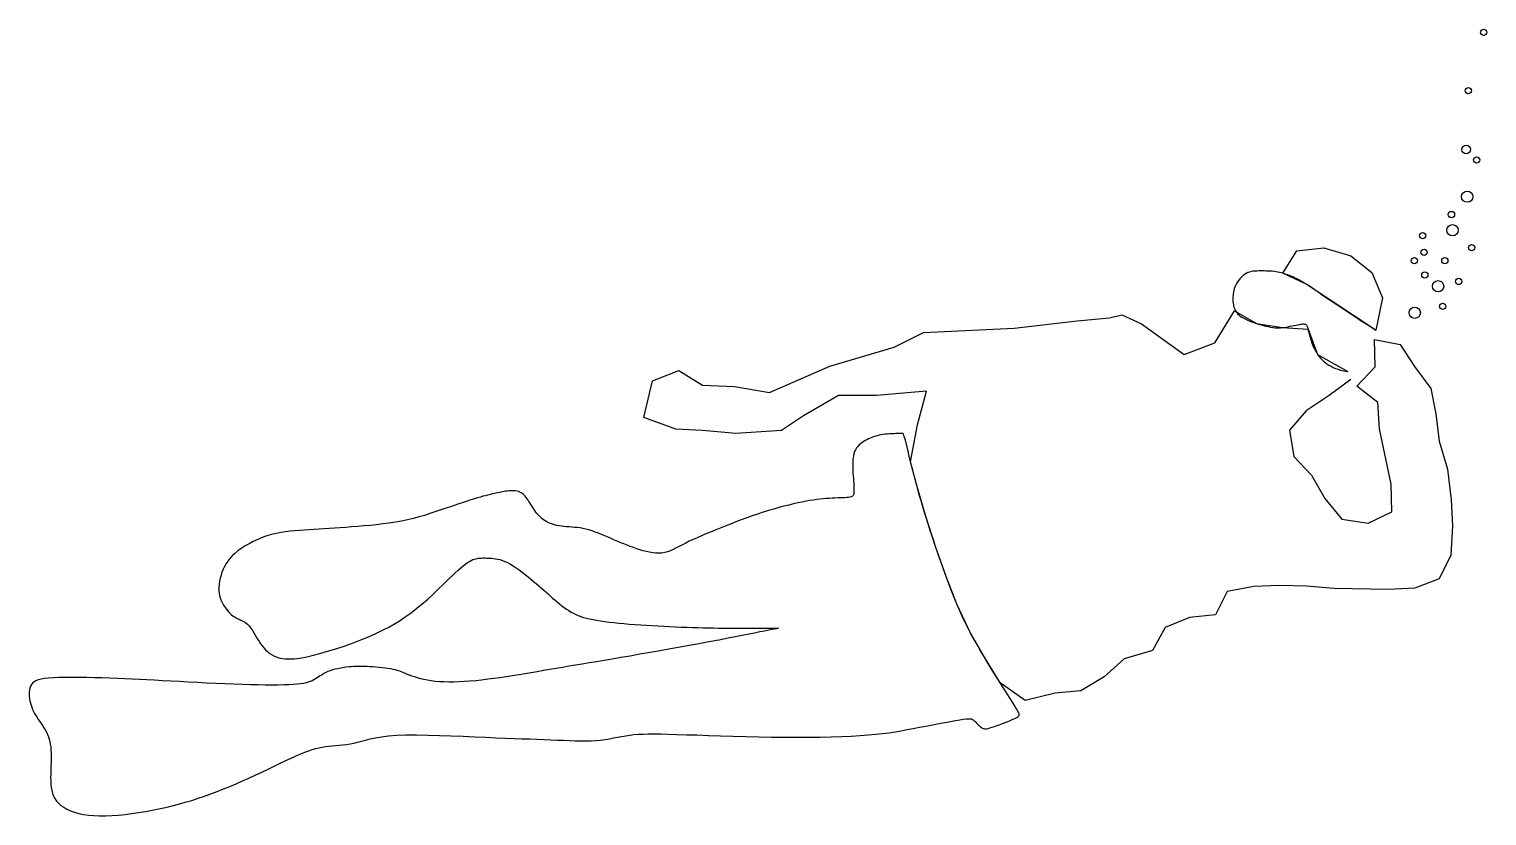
# Model space of a CAD drawing. Extents: x -0.46 to 1.8, y -0.05 to 1.17.
import ezdxf

# ---------------------------------------------------------------- set-up
doc = ezdxf.new("R2010")
doc.units = 0
doc.header["$MEASUREMENT"] = 0

msp = doc.modelspace()

# ---------------------------------------------------------------- linework, layer by layer
for points in [[(1.6265, 0.7019), (1.5179, 0.774), (1.4819, 0.7907), (1.5033, 0.8257), (1.5452, 0.8301), (1.587, 0.8176), (1.62, 0.7918), (1.6364, 0.7527), (1.6259, 0.7023)], [(1.6265, 0.7019), (1.6251, 0.7028), (1.6228, 0.7042), (1.6198, 0.7062), (1.6161, 0.7085), (1.6118, 0.7113), (1.6069, 0.7144), (1.6017, 0.7178), (1.5961, 0.7215), (1.5902, 0.7253), (1.5842, 0.7293), (1.578, 0.7334), (1.5718, 0.7375), (1.5656, 0.7417), (1.5596, 0.7457), (1.5538, 0.7497), (1.5482, 0.7534), (1.543, 0.757), (1.5381, 0.7604), (1.5335, 0.7635), (1.5292, 0.7665), (1.5252, 0.7692), (1.5214, 0.7717), (1.5179, 0.774), (1.5145, 0.7761), (1.5113, 0.778), (1.5083, 0.7797), (1.5054, 0.7812), (1.5026, 0.7826), (1.5, 0.7839), (1.4973, 0.785), (1.4947, 0.7861), (1.4922, 0.7871), (1.4896, 0.7881), (1.4871, 0.789), (1.4845, 0.7899), (1.4819, 0.7907), (1.4792, 0.7914), (1.4765, 0.7921), (1.4738, 0.7927), (1.471, 0.7932), (1.4681, 0.7935), (1.4652, 0.7938), (1.4622, 0.794), (1.4592, 0.7942), (1.4562, 0.7942), (1.4532, 0.7943), (1.4501, 0.7943), (1.4471, 0.7943), (1.4442, 0.7943), (1.4413, 0.7942), (1.4384, 0.7941), (1.4356, 0.7938), (1.4328, 0.7934), (1.4301, 0.7927), (1.4274, 0.7918), (1.4248, 0.7905), (1.4223, 0.7889), (1.4199, 0.787), (1.4176, 0.7849), (1.4154, 0.7825), (1.4134, 0.78), (1.4116, 0.7774), (1.4099, 0.7747), (1.4085, 0.772), (1.4074, 0.7693), (1.4065, 0.7667), (1.4057, 0.7641), (1.4052, 0.7615), (1.4048, 0.7589), (1.4046, 0.7564), (1.4044, 0.754), (1.4044, 0.7516), (1.4044, 0.7492), (1.4045, 0.7468), (1.4048, 0.7445), (1.4051, 0.7422), (1.4055, 0.74), (1.4061, 0.7379), (1.4069, 0.7358), (1.4078, 0.7338), (1.4089, 0.7318), (1.4102, 0.7299), (1.4117, 0.7281), (1.4136, 0.7263), (1.4157, 0.7245), (1.4182, 0.7228), (1.4211, 0.7211), (1.4244, 0.7194), (1.4282, 0.7177), (1.4323, 0.716), (1.4367, 0.7144), (1.4412, 0.7129), (1.4458, 0.7114), (1.4504, 0.7101), (1.4547, 0.709), (1.4589, 0.7081), (1.4627, 0.7073), (1.4662, 0.7068), (1.4695, 0.7064), (1.4726, 0.7062), (1.4755, 0.7062), (1.4784, 0.7063), (1.4813, 0.7065), (1.4842, 0.7069), (1.4873, 0.7074), (1.4903, 0.7079), (1.4934, 0.7086), (1.4965, 0.7092), (1.4995, 0.7098), (1.5023, 0.7104), (1.5049, 0.711), (1.5073, 0.7115), (1.5095, 0.7118), (1.5113, 0.7121), (1.513, 0.7122), (1.5144, 0.7122), (1.5156, 0.712), (1.5166, 0.7116), (1.5175, 0.7111), (1.5183, 0.7103), (1.519, 0.7094), (1.5195, 0.7082), (1.52, 0.7069), (1.5205, 0.7055), (1.5209, 0.7039), (1.5213, 0.7022), (1.5217, 0.7004), (1.5221, 0.6986), (1.5225, 0.6967), (1.523, 0.6948), (1.5236, 0.6928), (1.5242, 0.6908), (1.5248, 0.6887), (1.5256, 0.6864), (1.5264, 0.6841), (1.5274, 0.6816), (1.5284, 0.679), (1.5296, 0.6762), (1.5309, 0.6734), (1.5323, 0.6706), (1.5339, 0.6678), (1.5357, 0.6649), (1.5376, 0.6622), (1.5397, 0.6596), (1.5421, 0.657), (1.5446, 0.6546), (1.5473, 0.6524), (1.5502, 0.6503), (1.5532, 0.6483), (1.5565, 0.6465), (1.5599, 0.6448), (1.5635, 0.6433), (1.5672, 0.6419), (1.5714, 0.6406), (1.5763, 0.6395), (1.5821, 0.6384), (1.5826, 0.6384)], [(1.5872, 0.6262), (1.5535, 0.6014), (1.5181, 0.5776), (1.4921, 0.5473), (1.4988, 0.5069), (1.5261, 0.4778), (1.5467, 0.4416), (1.5732, 0.4097), (1.6143, 0.4035), (1.6508, 0.421), (1.6496, 0.4637), (1.6318, 0.5495), (1.629, 0.5905), (1.5966, 0.6157), (1.6248, 0.6459), (1.6241, 0.6883), (1.6639, 0.6804), (1.6859, 0.6464), (1.7114, 0.6119), (1.7191, 0.573), (1.724, 0.5305), (1.7374, 0.4872), (1.7427, 0.4393), (1.745, 0.3991), (1.7422, 0.3538), (1.724, 0.3169), (1.6865, 0.3027), (1.6449, 0.3006), (1.5612, 0.3019), (1.5187, 0.3058), (1.4768, 0.3065), (1.4367, 0.3051), (1.3957, 0.2973), (1.3773, 0.2612), (1.3373, 0.2572), (1.2991, 0.2418), (1.2795, 0.2058), (1.236, 0.1931), (1.2046, 0.1649), (1.1686, 0.1432), (1.1287, 0.1396), (1.0822, 0.1283), (1.0435, 0.1559), (1.0189, 0.1959), (0.9977, 0.233), (0.9763, 0.278), (0.9597, 0.3206), (0.9434, 0.3672), (0.9282, 0.4138), (0.915, 0.4584), (0.9046, 0.4985), (0.9154, 0.556), (0.929, 0.6082), (0.8518, 0.6014), (0.7928, 0.6014), (0.7383, 0.5696), (0.7042, 0.5469), (0.6338, 0.5424), (0.5816, 0.5469), (0.5407, 0.5492), (0.4907, 0.5673), (0.5044, 0.6241), (0.5452, 0.64), (0.5816, 0.6173), (0.6315, 0.615), (0.686, 0.6059), (0.7791, 0.6468), (0.8791, 0.6763), (0.9245, 0.699), (1.0653, 0.7058), (1.1629, 0.7171), (1.2129, 0.7217), (1.2319, 0.7261), (1.2319, 0.7261), (1.2628, 0.7126), (1.3287, 0.6649), (1.3764, 0.6831), (1.4067, 0.7323), (1.4412, 0.7129), (1.4813, 0.7065), (1.5209, 0.7039), (1.5357, 0.6649), (1.5826, 0.6384)]]:
    msp.add_lwpolyline(points)
msp.add_lwpolyline([(0.4696, 0.1974), (0.4553, 0.195), (0.4419, 0.1927), (0.4293, 0.1906), (0.4174, 0.1886), (0.406, 0.1868), (0.3952, 0.185), (0.3847, 0.1832), (0.3746, 0.1815), (0.3646, 0.1798), (0.3547, 0.1781), (0.345, 0.1764), (0.3353, 0.1748), (0.3257, 0.1731), (0.3162, 0.1715), (0.3066, 0.1699), (0.297, 0.1683), (0.2873, 0.1667), (0.2776, 0.1653), (0.2679, 0.1638), (0.2583, 0.1625), (0.2488, 0.1613), (0.2394, 0.1602), (0.2302, 0.1592), (0.2213, 0.1585), (0.2126, 0.1578), (0.2043, 0.1574), (0.1962, 0.1571), (0.1885, 0.1571), (0.1811, 0.1572), (0.1741, 0.1575), (0.1674, 0.1581), (0.1611, 0.1588), (0.1552, 0.1598), (0.1497, 0.1609), (0.1445, 0.1622), (0.1398, 0.1635), (0.1354, 0.1649), (0.1313, 0.1663), (0.1277, 0.1677), (0.1244, 0.169), (0.1214, 0.1703), (0.1187, 0.1714), (0.1162, 0.1724), (0.1136, 0.1734), (0.1111, 0.1743), (0.1084, 0.1751), (0.1054, 0.1759), (0.1021, 0.1766), (0.0983, 0.1773), (0.0941, 0.1779), (0.0897, 0.1786), (0.0851, 0.1791), (0.0803, 0.1796), (0.0755, 0.1801), (0.0707, 0.1804), (0.0661, 0.1808), (0.0617, 0.181), (0.0574, 0.1812), (0.0533, 0.1813), (0.0492, 0.1813), (0.0452, 0.1812), (0.0412, 0.181), (0.0372, 0.1808), (0.0332, 0.1804), (0.029, 0.1799), (0.0248, 0.1793), (0.0206, 0.1786), (0.0164, 0.1778), (0.0123, 0.1768), (0.0083, 0.1758), (0.0045, 0.1746), (0.001, 0.1732), (-0.0023, 0.1717), (-0.0053, 0.1701), (-0.0081, 0.1685), (-0.0108, 0.1668), (-0.0134, 0.1651), (-0.0159, 0.1634), (-0.0184, 0.1618), (-0.0209, 0.1603), (-0.0236, 0.159), (-0.0263, 0.1578), (-0.0294, 0.1567), (-0.0329, 0.1558), (-0.0368, 0.1549), (-0.0414, 0.1542), (-0.0467, 0.1536), (-0.0527, 0.1532), (-0.0597, 0.1528), (-0.0676, 0.1525), (-0.0763, 0.1524), (-0.0859, 0.1523), (-0.0963, 0.1524), (-0.1074, 0.1525), (-0.1193, 0.1528), (-0.1318, 0.1532), (-0.1451, 0.1536), (-0.1588, 0.1542), (-0.1729, 0.1548), (-0.1871, 0.1555), (-0.2014, 0.1562), (-0.2156, 0.157), (-0.2294, 0.1577), (-0.2427, 0.1585), (-0.2555, 0.1591), (-0.2677, 0.1598), (-0.2796, 0.1604), (-0.2911, 0.161), (-0.3025, 0.1616), (-0.3139, 0.1621), (-0.3253, 0.1625), (-0.337, 0.163), (-0.3489, 0.1634), (-0.3609, 0.1637), (-0.3729, 0.164), (-0.3846, 0.1642), (-0.3958, 0.1643), (-0.4064, 0.1643), (-0.4161, 0.1641), (-0.4248, 0.1637), (-0.4323, 0.1632), (-0.4386, 0.1625), (-0.4439, 0.1616), (-0.4483, 0.1604), (-0.4519, 0.159), (-0.4548, 0.1574), (-0.4571, 0.1554), (-0.4588, 0.1532), (-0.4602, 0.1506), (-0.4612, 0.1478), (-0.4619, 0.1447), (-0.4622, 0.1415), (-0.4623, 0.1381), (-0.4621, 0.1347), (-0.4617, 0.1312), (-0.4611, 0.1278), (-0.4603, 0.1244), (-0.4593, 0.1211), (-0.4582, 0.1179), (-0.4569, 0.1147), (-0.4554, 0.1115), (-0.4538, 0.1083), (-0.4521, 0.1052), (-0.4501, 0.1021), (-0.4481, 0.099), (-0.4459, 0.0958), (-0.4438, 0.0927), (-0.4416, 0.0895), (-0.4394, 0.0862), (-0.4374, 0.0829), (-0.4355, 0.0795), (-0.4339, 0.076), (-0.4324, 0.0724), (-0.4312, 0.0687), (-0.4302, 0.0648), (-0.4295, 0.0607), (-0.4289, 0.0565), (-0.4285, 0.052), (-0.4283, 0.0473), (-0.4282, 0.0423), (-0.4282, 0.0371), (-0.4284, 0.0316), (-0.4286, 0.0261), (-0.4288, 0.0204), (-0.4289, 0.0147), (-0.429, 0.0091), (-0.4289, 0.0037), (-0.4286, -0.0016), (-0.428, -0.0065), (-0.4272, -0.0112), (-0.4259, -0.0156), (-0.4244, -0.0198), (-0.4223, -0.0237), (-0.4198, -0.0274), (-0.4167, -0.0309), (-0.413, -0.0341), (-0.4088, -0.0371), (-0.4038, -0.0399), (-0.3983, -0.0424), (-0.3922, -0.0446), (-0.3855, -0.0465), (-0.3782, -0.048), (-0.3703, -0.0492), (-0.362, -0.05), (-0.353, -0.0503), (-0.3437, -0.0503), (-0.3339, -0.0499), (-0.3239, -0.0492), (-0.3136, -0.0481), (-0.3031, -0.0468), (-0.2926, -0.0453), (-0.2821, -0.0435), (-0.2716, -0.0416), (-0.2612, -0.0395), (-0.2509, -0.0372), (-0.2407, -0.0347), (-0.2305, -0.0321), (-0.2204, -0.0293), (-0.2103, -0.0263), (-0.2003, -0.0231), (-0.1904, -0.0198), (-0.1806, -0.0162), (-0.1708, -0.0125), (-0.161, -0.0087), (-0.1512, -0.0047), (-0.1414, -0.0005), (-0.1315, 0.0038), (-0.1216, 0.0083), (-0.1117, 0.0129), (-0.1017, 0.0175), (-0.0919, 0.0222), (-0.0824, 0.0268), (-0.0731, 0.0312), (-0.0642, 0.0354), (-0.0559, 0.0392), (-0.0482, 0.0427), (-0.0412, 0.0457), (-0.0347, 0.0484), (-0.0288, 0.0506), (-0.0232, 0.0524), (-0.018, 0.054), (-0.0129, 0.0553), (-0.0078, 0.0563), (-0.0028, 0.0571), (0.0024, 0.0577), (0.0077, 0.0582), (0.0131, 0.0587), (0.0186, 0.0592), (0.0242, 0.0597), (0.0298, 0.0604), (0.0354, 0.0612), (0.0411, 0.0624), (0.0468, 0.0638), (0.0528, 0.0654), (0.0593, 0.0672), (0.0665, 0.069), (0.0747, 0.0707), (0.0841, 0.0723), (0.0951, 0.0736), (0.1077, 0.0745), (0.1223, 0.075), (0.1384, 0.0751), (0.1557, 0.0749), (0.1738, 0.0744), (0.1922, 0.0737), (0.2106, 0.073), (0.2285, 0.0722), (0.2455, 0.0715), (0.2613, 0.0708), (0.276, 0.0702), (0.2897, 0.0697), (0.3024, 0.0693), (0.3143, 0.0689), (0.3256, 0.0685), (0.3363, 0.0681), (0.3465, 0.0677), (0.3565, 0.0672), (0.3661, 0.0668), (0.3753, 0.0664), (0.3843, 0.0661), (0.3928, 0.0659), (0.4011, 0.0659), (0.409, 0.0661), (0.4166, 0.0665), (0.4238, 0.0672), (0.4307, 0.0682), (0.4374, 0.0692), (0.4439, 0.0704), (0.4502, 0.0716), (0.4565, 0.0728), (0.4628, 0.0739), (0.4692, 0.0749), (0.4756, 0.0756), (0.4824, 0.0762), (0.4898, 0.0765), (0.4978, 0.0767), (0.5069, 0.0767), (0.5171, 0.0766), (0.5287, 0.0764), (0.5418, 0.076), (0.5568, 0.0755), (0.5732, 0.075), (0.5909, 0.0744), (0.6096, 0.0738), (0.6291, 0.0732), (0.649, 0.0726), (0.6691, 0.0722), (0.6891, 0.0718), (0.7087, 0.0716), (0.7279, 0.0715), (0.7465, 0.0716), (0.7644, 0.0718), (0.7815, 0.0722), (0.7976, 0.0727), (0.8126, 0.0733), (0.8265, 0.0741), (0.839, 0.075), (0.8505, 0.0761), (0.8611, 0.0773), (0.8711, 0.0786), (0.8806, 0.08), (0.8898, 0.0816), (0.8991, 0.0833), (0.9086, 0.0851), (0.9184, 0.087), (0.9284, 0.0889), (0.9385, 0.0908), (0.9483, 0.0927), (0.9576, 0.0945), (0.9663, 0.0961), (0.9741, 0.0975), (0.9809, 0.0987), (0.9863, 0.0995), (0.9907, 0.1001), (0.9941, 0.1003), (0.9967, 0.1002), (0.9987, 0.0999), (1.0002, 0.0994), (1.0016, 0.0986), (1.0028, 0.0976), (1.0041, 0.0963), (1.0056, 0.0949), (1.007, 0.0934), (1.0085, 0.0919), (1.0101, 0.0904), (1.0116, 0.089), (1.0131, 0.0877), (1.0146, 0.0866), (1.016, 0.0857), (1.0174, 0.0851), (1.0189, 0.0847), (1.0206, 0.0846), (1.0225, 0.0848), (1.0248, 0.0853), (1.0276, 0.086), (1.0308, 0.087), (1.0347, 0.0882), (1.0389, 0.0897), (1.0434, 0.0914), (1.0481, 0.0931), (1.0527, 0.0949), (1.0571, 0.0966), (1.0611, 0.0983), (1.0645, 0.0998), (1.0673, 0.1011), (1.0694, 0.1023), (1.071, 0.1033), (1.0721, 0.1042), (1.0727, 0.1051), (1.073, 0.1059), (1.073, 0.1068), (1.0728, 0.1078), (1.0725, 0.1088), (1.0719, 0.1102), (1.071, 0.1119), (1.0697, 0.1141), (1.0679, 0.1171), (1.0655, 0.1209), (1.0626, 0.1257), (1.0588, 0.1316), (1.0543, 0.1387), (1.0492, 0.1469), (1.0435, 0.1559), (1.0375, 0.1655), (1.0313, 0.1756), (1.025, 0.1857), (1.0189, 0.1959), (1.013, 0.2057), (1.0076, 0.2152), (1.0025, 0.2242), (0.9977, 0.233), (0.9931, 0.2417), (0.9888, 0.2504), (0.9846, 0.2593), (0.9804, 0.2684), (0.9763, 0.278), (0.9722, 0.288), (0.968, 0.2985), (0.9639, 0.3094), (0.9597, 0.3206), (0.9556, 0.3321), (0.9515, 0.3437), (0.9474, 0.3555), (0.9434, 0.3672), (0.9395, 0.379), (0.9356, 0.3907), (0.9319, 0.4023), (0.9282, 0.4138), (0.9247, 0.4252), (0.9213, 0.4364), (0.9181, 0.4475), (0.915, 0.4584), (0.9121, 0.4691), (0.9094, 0.4794), (0.9069, 0.4892), (0.9046, 0.4985), (0.9025, 0.5071), (0.9006, 0.5148), (0.899, 0.5216), (0.8976, 0.5272), (0.8964, 0.5318), (0.8955, 0.5352), (0.8948, 0.5378), (0.8942, 0.5396), (0.8938, 0.5408), (0.8935, 0.5414), (0.8932, 0.5418), (0.8931, 0.542), (0.8929, 0.5421), (0.8928, 0.5422), (0.8927, 0.5423), (0.8924, 0.5423), (0.8922, 0.5424), (0.8917, 0.5424), (0.8912, 0.5424), (0.8904, 0.5424), (0.8895, 0.5424), (0.8883, 0.5424), (0.8869, 0.5424), (0.8853, 0.5423), (0.8835, 0.5423), (0.8815, 0.5422), (0.8792, 0.5421), (0.8768, 0.542), (0.8741, 0.5418), (0.8713, 0.5416), (0.8683, 0.5414), (0.8653, 0.5411), (0.8622, 0.5407), (0.8591, 0.5402), (0.856, 0.5396), (0.8529, 0.539), (0.85, 0.5382), (0.8472, 0.5373), (0.8444, 0.5364), (0.8418, 0.5353), (0.8392, 0.5341), (0.8367, 0.5328), (0.8342, 0.5314), (0.8318, 0.5299), (0.8294, 0.5283), (0.827, 0.5265), (0.8248, 0.5246), (0.8228, 0.5224), (0.8209, 0.52), (0.8192, 0.5173), (0.8178, 0.5143), (0.8166, 0.511), (0.8158, 0.5073), (0.8152, 0.5032), (0.8149, 0.4989), (0.8148, 0.4945), (0.8148, 0.4899), (0.815, 0.4854), (0.8152, 0.4809), (0.8155, 0.4766), (0.8158, 0.4724), (0.816, 0.4685), (0.8163, 0.4648), (0.8165, 0.4614), (0.8166, 0.4583), (0.8167, 0.4555), (0.8167, 0.453), (0.8166, 0.4508), (0.8164, 0.449), (0.8161, 0.4475), (0.8155, 0.4463), (0.8147, 0.4454), (0.8136, 0.4446), (0.8122, 0.444), (0.8105, 0.4436), (0.8083, 0.4433), (0.8057, 0.443), (0.8026, 0.4428), (0.7992, 0.4427), (0.7955, 0.4425), (0.7915, 0.4424), (0.7873, 0.4422), (0.7829, 0.442), (0.7784, 0.4418), (0.7738, 0.4414), (0.7691, 0.441), (0.7643, 0.4405), (0.7592, 0.4399), (0.754, 0.4392), (0.7484, 0.4383), (0.7426, 0.4373), (0.7364, 0.4361), (0.7298, 0.4347), (0.7229, 0.4332), (0.7156, 0.4315), (0.7081, 0.4296), (0.7003, 0.4275), (0.6923, 0.4252), (0.6841, 0.4228), (0.6758, 0.4202), (0.6674, 0.4174), (0.6589, 0.4145), (0.6504, 0.4115), (0.6419, 0.4083), (0.6335, 0.4052), (0.6253, 0.402), (0.6171, 0.3988), (0.6092, 0.3956), (0.6015, 0.3925), (0.5941, 0.3895), (0.587, 0.3866), (0.5801, 0.3837), (0.5736, 0.3808), (0.5673, 0.378), (0.5614, 0.3753), (0.5558, 0.3725), (0.5506, 0.3699), (0.5457, 0.3673), (0.541, 0.3649), (0.5364, 0.3627), (0.532, 0.3607), (0.5276, 0.3591), (0.5232, 0.3578), (0.5188, 0.357), (0.5141, 0.3567), (0.5094, 0.3568), (0.5046, 0.3573), (0.4997, 0.3582), (0.4947, 0.3593), (0.4897, 0.3607), (0.4848, 0.3622), (0.4798, 0.3638), (0.4748, 0.3656), (0.4699, 0.3674), (0.465, 0.3692), (0.4601, 0.3712), (0.4552, 0.3731), (0.4503, 0.3752), (0.4454, 0.3772), (0.4404, 0.3794), (0.4354, 0.3815), (0.4304, 0.3836), (0.4254, 0.3857), (0.4204, 0.3877), (0.4155, 0.3896), (0.4106, 0.3913), (0.4058, 0.3928), (0.401, 0.3941), (0.3964, 0.3951), (0.3919, 0.3959), (0.3875, 0.3964), (0.3832, 0.3969), (0.379, 0.3972), (0.3749, 0.3976), (0.3709, 0.3979), (0.367, 0.3983), (0.3632, 0.3987), (0.3595, 0.3993), (0.356, 0.4), (0.3526, 0.4009), (0.3493, 0.4018), (0.3462, 0.4029), (0.3433, 0.4041), (0.3405, 0.4054), (0.3379, 0.4069), (0.3354, 0.4086), (0.3331, 0.4103), (0.331, 0.4122), (0.329, 0.4141), (0.327, 0.4162), (0.3252, 0.4183), (0.3235, 0.4206), (0.3218, 0.4229), (0.3202, 0.4252), (0.3186, 0.4276), (0.3171, 0.43), (0.3156, 0.4324), (0.3142, 0.4347), (0.3128, 0.4369), (0.3114, 0.4391), (0.3099, 0.4412), (0.3085, 0.4431), (0.307, 0.445), (0.3055, 0.4466), (0.3039, 0.4481), (0.3022, 0.4495), (0.3004, 0.4506), (0.2985, 0.4516), (0.2964, 0.4523), (0.2942, 0.4529), (0.292, 0.4533), (0.2896, 0.4535), (0.2871, 0.4536), (0.2846, 0.4535), (0.2821, 0.4534), (0.2796, 0.4531), (0.277, 0.4528), (0.2744, 0.4524), (0.2719, 0.452), (0.2693, 0.4515), (0.2668, 0.451), (0.2642, 0.4505), (0.2617, 0.4499), (0.2591, 0.4493), (0.2566, 0.4488), (0.2539, 0.4482), (0.2512, 0.4475), (0.2482, 0.4468), (0.245, 0.4459), (0.2414, 0.445), (0.2374, 0.4438), (0.233, 0.4425), (0.2281, 0.441), (0.2226, 0.4393), (0.2168, 0.4374), (0.2105, 0.4353), (0.2039, 0.4331), (0.1969, 0.4308), (0.1897, 0.4284), (0.1823, 0.4259), (0.1747, 0.4233), (0.1669, 0.4207), (0.1589, 0.4181), (0.1506, 0.4155), (0.1422, 0.4131), (0.1335, 0.4107), (0.1245, 0.4085), (0.1153, 0.4066), (0.1058, 0.4049), (0.0961, 0.4034), (0.0863, 0.4021), (0.0764, 0.4009), (0.0665, 0.3999), (0.0567, 0.399), (0.0471, 0.3982), (0.0377, 0.3975), (0.0286, 0.3968), (0.0199, 0.3962), (0.0114, 0.3955), (0.0031, 0.395), (-0.005, 0.3944), (-0.0128, 0.3939), (-0.0206, 0.3934), (-0.0281, 0.393), (-0.0356, 0.3926), (-0.043, 0.3921), (-0.0503, 0.3916), (-0.0576, 0.3909), (-0.0648, 0.3901), (-0.072, 0.389), (-0.0792, 0.3876), (-0.0864, 0.3858), (-0.0937, 0.3836), (-0.1009, 0.381), (-0.1079, 0.3781), (-0.1148, 0.375), (-0.1214, 0.3715), (-0.1276, 0.368), (-0.1334, 0.3642), (-0.1387, 0.3604), (-0.1433, 0.3566), (-0.1474, 0.3527), (-0.1511, 0.3487), (-0.1542, 0.3447), (-0.157, 0.3406), (-0.1594, 0.3363), (-0.1614, 0.332), (-0.1633, 0.3275), (-0.1648, 0.3229), (-0.1662, 0.3182), (-0.1672, 0.3134), (-0.1679, 0.3086), (-0.1683, 0.3037), (-0.1682, 0.2989), (-0.1677, 0.2941), (-0.1667, 0.2893), (-0.1651, 0.2847), (-0.1631, 0.2802), (-0.1608, 0.276), (-0.1581, 0.272), (-0.1552, 0.2683), (-0.1521, 0.2649), (-0.149, 0.262), (-0.1458, 0.2594), (-0.1428, 0.2574), (-0.1397, 0.2557), (-0.1368, 0.2543), (-0.134, 0.253), (-0.1312, 0.2517), (-0.1285, 0.2503), (-0.126, 0.2486), (-0.1235, 0.2466), (-0.1212, 0.2441), (-0.1189, 0.2412), (-0.1167, 0.2379), (-0.1145, 0.2344), (-0.1123, 0.2308), (-0.1102, 0.2271), (-0.108, 0.2233), (-0.1057, 0.2197), (-0.1034, 0.2163), (-0.101, 0.213), (-0.0985, 0.2099), (-0.0958, 0.2071), (-0.0929, 0.2044), (-0.0899, 0.202), (-0.0866, 0.1998), (-0.083, 0.1978), (-0.0792, 0.1961), (-0.0749, 0.1947), (-0.0701, 0.1936), (-0.0647, 0.193), (-0.0584, 0.1929), (-0.0513, 0.1933), (-0.0431, 0.1943), (-0.0338, 0.1959), (-0.0233, 0.1982), (-0.0117, 0.2012), (0.0005, 0.2047), (0.0133, 0.2086), (0.0263, 0.2129), (0.0392, 0.2175), (0.0518, 0.2224), (0.0638, 0.2273), (0.0751, 0.2323), (0.0855, 0.2373), (0.0952, 0.2424), (0.1043, 0.2475), (0.1129, 0.2527), (0.1209, 0.258), (0.1285, 0.2634), (0.1357, 0.2689), (0.1427, 0.2745), (0.1494, 0.2801), (0.1558, 0.2858), (0.1619, 0.2914), (0.1679, 0.297), (0.1735, 0.3024), (0.179, 0.3077), (0.1842, 0.3128), (0.1892, 0.3176), (0.194, 0.3222), (0.1985, 0.3264), (0.2028, 0.3304), (0.2069, 0.3339), (0.2107, 0.3371), (0.2142, 0.3399), (0.2175, 0.3423), (0.2205, 0.3442), (0.2232, 0.3457), (0.2257, 0.3468), (0.228, 0.3477), (0.2302, 0.3483), (0.2322, 0.3487), (0.2342, 0.3489), (0.236, 0.3491), (0.2379, 0.3492), (0.2397, 0.3493), (0.2415, 0.3494), (0.2435, 0.3494), (0.2455, 0.3494), (0.2476, 0.3493), (0.2499, 0.3492), (0.2523, 0.3491), (0.255, 0.3489), (0.2578, 0.3487), (0.2609, 0.3483), (0.2642, 0.3477), (0.2677, 0.3468), (0.2715, 0.3457), (0.2754, 0.3442), (0.2796, 0.3423), (0.2839, 0.3399), (0.2884, 0.3372), (0.2931, 0.3341), (0.2977, 0.3308), (0.3024, 0.3274), (0.307, 0.3238), (0.3115, 0.3201), (0.3159, 0.3166), (0.32, 0.3131), (0.324, 0.3097), (0.3278, 0.3063), (0.3316, 0.3031), (0.3352, 0.2999), (0.3387, 0.2967), (0.3423, 0.2936), (0.3458, 0.2905), (0.3494, 0.2873), (0.3529, 0.2843), (0.3566, 0.2812), (0.3602, 0.2783), (0.3638, 0.2754), (0.3674, 0.2727), (0.371, 0.2701), (0.3746, 0.2678), (0.3781, 0.2656), (0.3817, 0.2636), (0.3853, 0.2618), (0.3891, 0.2602), (0.3931, 0.2587), (0.3973, 0.2573), (0.4018, 0.2561), (0.4067, 0.2549), (0.412, 0.2538), (0.4178, 0.2528), (0.4239, 0.2518), (0.4304, 0.2509), (0.4373, 0.25), (0.4446, 0.2492), (0.4522, 0.2484), (0.4601, 0.2477), (0.4683, 0.247), (0.4768, 0.2464), (0.4856, 0.2458), (0.4945, 0.2452), (0.5035, 0.2446), (0.5126, 0.2441), (0.5218, 0.2436), (0.5309, 0.2432), (0.5399, 0.2428), (0.5489, 0.2424), (0.5577, 0.2421), (0.5663, 0.2418), (0.5748, 0.2415), (0.5831, 0.2413), (0.5912, 0.2411), (0.599, 0.2409), (0.6065, 0.2408), (0.6138, 0.2407), (0.6208, 0.2406), (0.6276, 0.2406), (0.6342, 0.2406), (0.6407, 0.2405), (0.647, 0.2405), (0.6531, 0.2405), (0.6591, 0.2405), (0.665, 0.2405), (0.6706, 0.2405), (0.6759, 0.2405), (0.6807, 0.2405), (0.6851, 0.2405), (0.6889, 0.2405), (0.6921, 0.2405), (0.6946, 0.2405), (0.6965, 0.2405), (0.6978, 0.2405), (0.6987, 0.2405), (0.6993, 0.2405), (0.6995, 0.2405), (0.6996, 0.2405), (0.6997, 0.2405), (0.6996, 0.2405), (0.6994, 0.2405), (0.6989, 0.2404), (0.6978, 0.2402), (0.696, 0.2398), (0.6933, 0.2393), (0.6895, 0.2385), (0.6845, 0.2375), (0.6782, 0.2362), (0.6708, 0.2348), (0.6627, 0.2331), (0.6542, 0.2315), (0.6458, 0.2298), (0.6377, 0.2281), (0.6303, 0.2267), (0.624, 0.2254), (0.6189, 0.2244), (0.6148, 0.2236), (0.6112, 0.2229), (0.6076, 0.2222), (0.6035, 0.2214), (0.5985, 0.2205), (0.5921, 0.2193), (0.5839, 0.2178), (0.5734, 0.2159), (0.561, 0.2137), (0.5471, 0.2112), (0.5321, 0.2085), (0.5164, 0.2057), (0.5005, 0.2028), (0.4847, 0.2001)], close=True)
for centre, radius in [((1.7933, 1.1643), 0.00488), ((1.7693, 1.0737), 0.00488), ((1.766, 0.9826), 0.00671), ((1.7823, 0.9664), 0.00488), ((1.7677, 0.9095), 0.00876), ((1.7433, 0.8818), 0.00488), ((1.7449, 0.8575), 0.00876), ((1.6987, 0.8489), 0.00488), ((1.6858, 0.8103), 0.00488), ((1.7008, 0.8232), 0.00488), ((1.733, 0.8103), 0.00488), ((1.7745, 0.8306), 0.00488), ((1.702, 0.7881), 0.00488), ((1.7226, 0.7707), 0.00876), ((1.7545, 0.7781), 0.00488), ((1.6864, 0.7295), 0.00876), ((1.7295, 0.7394), 0.00488)]:
    msp.add_circle(centre, radius)

doc.saveas('drawing.dxf')
